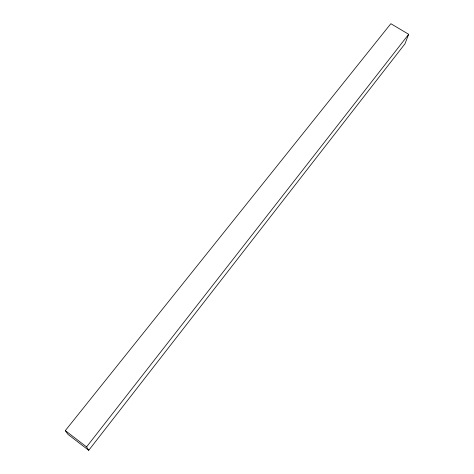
<?xml version="1.0" encoding="UTF-8"?>
<svg xmlns="http://www.w3.org/2000/svg" width="474" height="474" viewBox="0 0 474 474"><rect width="100%" height="100%" fill="white"/><g stroke="black" fill="none" stroke-linecap="round" stroke-linejoin="round"><path stroke-width="0.71" d="M408.689 34.3L404.932 43.869L88.739 450.3L67.93 434.338L65.311 430.611L390.843 23.7L408.689 34.3L86.57 446.905L88.739 450.3M65.311 430.611L86.57 446.905"/></g></svg>
